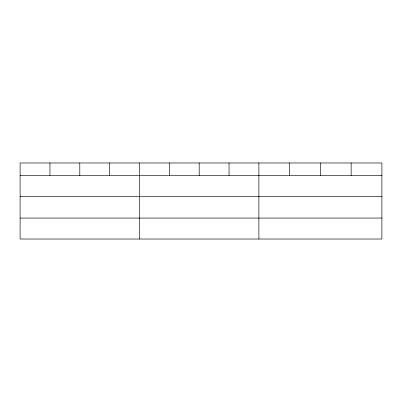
<?xml version="1.0" encoding="UTF-8"?>
<svg xmlns="http://www.w3.org/2000/svg" width="402" height="402" viewBox="0 0 402 402"><rect width="100%" height="100%" fill="white"/><g stroke="black" fill="none" stroke-linecap="round" stroke-linejoin="round"><path stroke-width="0.6" d="M381.9 196.442L381.9 162.976L20.1 162.976L20.1 239.024L381.9 239.024L381.9 196.442L20.1 196.442M20.1 175.473L381.9 175.473M20.1 218.055L381.9 218.055M351.147 162.976L351.147 175.473M320.394 162.976L320.394 175.473M289.641 162.976L289.641 175.473M258.888 162.976L258.888 239.024M229.039 162.976L229.039 175.473M199.191 162.976L199.191 175.473M169.342 162.976L169.342 175.473M139.494 162.976L139.494 239.024M109.645 162.976L109.645 175.473M79.797 162.976L79.797 175.473M49.948 162.976L49.948 175.473"/></g></svg>
